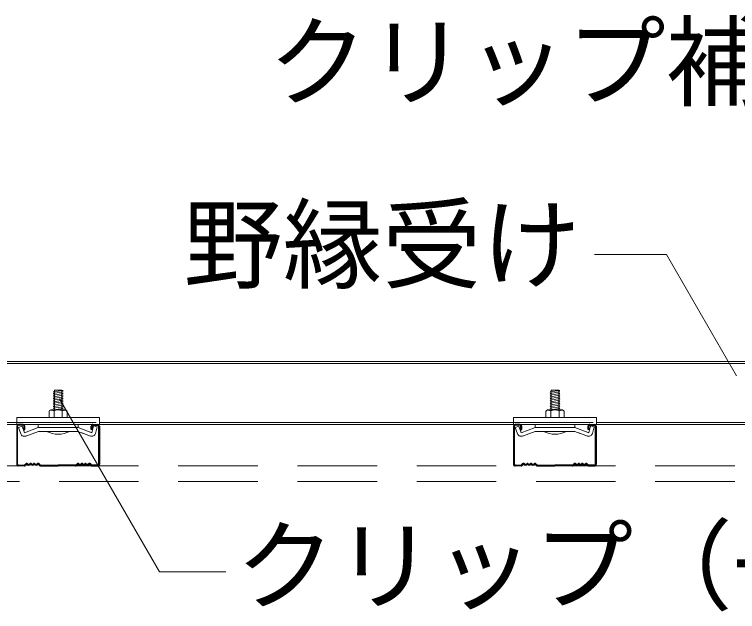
# Model space of a CAD drawing. Units: millimetres, scale not verified. Extents: x -7800 to 7800, y -5387 to 5300.
# Drawn here: x -6825.6 to -6389, y -2116.2 to -1755.4 of the extents above; entities that cross this region are included whole.
import ezdxf
from ezdxf.enums import TextEntityAlignment as Align

# ---------------------------------------------------------------- set-up
doc = ezdxf.new("R2010")
doc.units = ezdxf.units.MM
doc.header["$LTSCALE"] = 40
doc.linetypes.add('DASHED1', pattern=[1.8, 1.2, -0.6])
for name, color, linetype, lineweight in [('7-2_野縁受け', 3, 'Continuous', 18), ('7-3_野縁', 2, 'Continuous', 25), ('7-6_文字・矢印', 7, 'Continuous', 18), ('7-A_クリップ', 7, 'Continuous', 18), ('7-D_パネル', 4, 'Continuous', 9)]:
    doc.layers.add(name, color=color, linetype=linetype, lineweight=lineweight)
doc.styles.add('ＭＳ ゴシック', font='')
doc.styles.get('ＭＳ ゴシック').set_extended_font_data('MS Gothic')

msp = doc.modelspace()

# ---------------------------------------------------------------- linework, layer by layer
at = {"layer": '7-2_野縁受け'}
for p, q in [((-6941.9, -1965.19), (-6071.9, -1965.19)), ((-6941.9, -1966.39), (-6071.9, -1966.39)), ((-6941.9, -2001.99), (-6824.22, -2001.99)), ((-6941.9, -2003.19), (-6824.22, -2003.19)), ((-6774.25, -2001.99), (-6524.22, -2001.99)), ((-6774.25, -2003.19), (-6524.22, -2003.19)), ((-6474.22, -2001.99), (-6225.86, -2001.99)), ((-6474.22, -2003.19), (-6225.86, -2003.19))]:
    msp.add_line(p, q, dxfattribs=at)
at = {"layer": '7-2_野縁受け', "linetype": 'DASHED1'}
for p, q in [((-6824.22, -2001.99), (-6774.25, -2001.99)), ((-6824.22, -2003.19), (-6774.25, -2003.19)), ((-6524.22, -2001.99), (-6474.25, -2001.99)), ((-6524.22, -2003.19), (-6474.25, -2003.19))]:
    msp.add_line(p, q, dxfattribs=at)
at = {"layer": '7-3_野縁'}
for p, q in [((-6820.26, -2003.19), (-6823.26, -2003.19)), ((-6820.26, -2003.69), (-6823.26, -2003.69)), ((-6778.25, -2003.19), (-6775.25, -2003.19)), ((-6778.25, -2003.69), (-6775.25, -2003.69)), ((-6520.26, -2003.19), (-6523.26, -2003.19)), ((-6520.26, -2003.69), (-6523.26, -2003.69)), ((-6478.25, -2003.19), (-6475.25, -2003.19)), ((-6478.25, -2003.69), (-6475.25, -2003.69)), ((-6824.26, -2004.19), (-6824.25, -2027.14)), ((-6823.75, -2027.17), (-6823.76, -2004.19)), ((-6819.76, -2006.19), (-6819.76, -2004.19)), ((-6819.76, -2006.19), (-6819.26, -2006.19)), ((-6819.26, -2006.19), (-6819.26, -2004.19)), ((-6779.25, -2006.19), (-6779.25, -2004.19)), ((-6778.75, -2006.19), (-6779.25, -2006.19)), ((-6778.75, -2006.19), (-6778.75, -2004.19)), ((-6774.75, -2027.17), (-6774.75, -2004.19)), ((-6774.25, -2004.19), (-6774.25, -2027.14)), ((-6524.26, -2004.19), (-6524.25, -2027.14)), ((-6523.75, -2027.17), (-6523.76, -2004.19)), ((-6519.76, -2006.19), (-6519.76, -2004.19)), ((-6519.76, -2006.19), (-6519.26, -2006.19)), ((-6519.26, -2006.19), (-6519.26, -2004.19)), ((-6479.25, -2006.19), (-6479.25, -2004.19)), ((-6478.75, -2006.19), (-6479.25, -2006.19)), ((-6478.75, -2006.19), (-6478.75, -2004.19)), ((-6474.75, -2027.17), (-6474.75, -2004.19)), ((-6474.25, -2004.19), (-6474.25, -2027.14)), ((-6823.26, -2027.69), (-6819.67, -2027.69)), ((-6823.26, -2027.69), (-6819.67, -2027.69)), ((-6819.67, -2028.19), (-6823.26, -2028.19)), ((-6819.67, -2028.19), (-6823.26, -2028.19)), ((-6819.32, -2027.54), (-6818.61, -2026.83)), ((-6818.61, -2026.83), (-6819.32, -2027.54)), ((-6818.26, -2027.19), (-6818.96, -2027.89)), ((-6818.26, -2027.19), (-6818.96, -2027.89)), ((-6811.26, -2027.19), (-6810.55, -2027.89)), ((-6810.9, -2026.83), (-6810.19, -2027.54)), ((-6809.84, -2027.69), (-6799.25, -2027.69)), ((-6809.84, -2028.19), (-6799.25, -2028.19)), ((-6788.67, -2027.69), (-6799.25, -2027.69)), ((-6788.67, -2028.19), (-6799.25, -2028.19)), ((-6787.61, -2026.83), (-6788.31, -2027.54)), ((-6787.25, -2027.19), (-6787.96, -2027.89)), ((-6780.25, -2027.19), (-6779.55, -2027.89)), ((-6780.25, -2027.19), (-6779.55, -2027.89)), ((-6779.19, -2027.54), (-6779.9, -2026.83)), ((-6779.9, -2026.83), (-6779.19, -2027.54)), ((-6775.25, -2027.69), (-6778.84, -2027.69)), ((-6775.25, -2027.69), (-6778.84, -2027.69)), ((-6778.84, -2028.19), (-6775.25, -2028.19)), ((-6778.84, -2028.19), (-6775.25, -2028.19)), ((-6523.26, -2027.69), (-6519.67, -2027.69)), ((-6523.26, -2027.69), (-6519.67, -2027.69)), ((-6519.67, -2028.19), (-6523.26, -2028.19)), ((-6519.67, -2028.19), (-6523.26, -2028.19)), ((-6519.32, -2027.54), (-6518.61, -2026.83)), ((-6518.61, -2026.83), (-6519.32, -2027.54)), ((-6518.26, -2027.19), (-6518.96, -2027.89)), ((-6518.26, -2027.19), (-6518.96, -2027.89)), ((-6511.26, -2027.19), (-6510.55, -2027.89)), ((-6510.9, -2026.83), (-6510.19, -2027.54)), ((-6509.84, -2027.69), (-6499.25, -2027.69)), ((-6509.84, -2028.19), (-6499.25, -2028.19)), ((-6488.67, -2027.69), (-6499.25, -2027.69)), ((-6488.67, -2028.19), (-6499.25, -2028.19)), ((-6487.61, -2026.83), (-6488.31, -2027.54)), ((-6487.25, -2027.19), (-6487.96, -2027.89)), ((-6480.25, -2027.19), (-6479.55, -2027.89)), ((-6480.25, -2027.19), (-6479.55, -2027.89)), ((-6479.19, -2027.54), (-6479.9, -2026.83)), ((-6479.9, -2026.83), (-6479.19, -2027.54)), ((-6475.25, -2027.69), (-6478.84, -2027.69)), ((-6475.25, -2027.69), (-6478.84, -2027.69)), ((-6478.84, -2028.19), (-6475.25, -2028.19)), ((-6478.84, -2028.19), (-6475.25, -2028.19))]:
    msp.add_line(p, q, dxfattribs=at)
for centre, radius, start, end in [((-6823.26, -2004.19), 1, 90.003, 180.003), ((-6823.26, -2004.19), 0.5, 90.003, 180.003), ((-6820.26, -2004.19), 1, 0.003, 90.003), ((-6820.26, -2004.19), 0.5, 0.003, 90.003), ((-6778.25, -2004.19), 1, 89.997, 179.997), ((-6778.25, -2004.19), 0.5, 89.997, 179.997), ((-6775.25, -2004.19), 1, 359.997, 89.997), ((-6775.25, -2004.19), 0.5, 359.997, 89.997), ((-6523.26, -2004.19), 1, 90.003, 180.003), ((-6523.26, -2004.19), 0.5, 90.003, 180.003), ((-6520.26, -2004.19), 1, 0.003, 90.003), ((-6520.26, -2004.19), 0.5, 0.003, 90.003), ((-6478.25, -2004.19), 1, 89.997, 179.997), ((-6478.25, -2004.19), 0.5, 89.997, 179.997), ((-6475.25, -2004.19), 1, 359.997, 89.997), ((-6475.25, -2004.19), 0.5, 359.997, 89.997), ((-6823.26, -2027.19), 1, 177.476, 270), ((-6823.26, -2027.19), 1, 177.476, 270), ((-6823.26, -2027.19), 0.5, 177.476, 270), ((-6823.26, -2027.19), 0.5, 177.476, 270), ((-6819.67, -2027.19), 0.5, 270, 315), ((-6819.67, -2027.19), 0.5, 270, 315), ((-6819.67, -2027.19), 1, 270, 315), ((-6819.67, -2027.19), 1, 270, 315), ((-6818.26, -2027.19), 0.5, 46.3972, 135), ((-6817.01, -2025.87), 1.81, 226.3972, 313.6028), ((-6817.01, -2025.87), 1.31, 226.3972, 313.6028), ((-6815.76, -2027.19), 0.5, 36.8699, 133.6028), ((-6814.76, -2026.44), 1.25, 216.8699, 323.1301), ((-6814.76, -2026.44), 0.75, 216.8699, 323.1301), ((-6813.76, -2027.19), 0.5, 36.8699, 143.1301), ((-6813.76, -2027.19), 0.5, 46.3972, 143.1301), ((-6812.51, -2025.87), 1.81, 226.3972, 313.6028), ((-6812.51, -2025.87), 1.31, 226.3972, 313.6028), ((-6811.26, -2027.19), 0.5, 45, 133.6028), ((-6809.84, -2027.19), 1, 225, 270), ((-6809.84, -2027.19), 0.5, 225, 270), ((-6788.67, -2027.19), 0.5, 270, 315), ((-6788.67, -2027.19), 1, 270, 315), ((-6787.25, -2027.19), 0.5, 46.3972, 135), ((-6786, -2025.87), 1.81, 226.3972, 313.6028), ((-6786, -2025.87), 1.31, 226.3972, 313.6028), ((-6784.75, -2027.19), 0.5, 36.8699, 143.1301), ((-6784.75, -2027.19), 0.5, 36.8699, 133.6028), ((-6783.75, -2026.44), 1.25, 216.8699, 323.1301), ((-6783.75, -2026.44), 0.75, 216.8699, 323.1301), ((-6782.75, -2027.19), 0.5, 46.3972, 143.1301), ((-6781.5, -2025.87), 1.81, 226.3972, 313.6028), ((-6781.5, -2025.87), 1.31, 226.3972, 313.6028), ((-6780.25, -2027.19), 0.5, 45, 133.6028), ((-6778.84, -2027.19), 1, 225, 270), ((-6778.84, -2027.19), 1, 225, 270), ((-6778.84, -2027.19), 0.5, 225, 270), ((-6778.84, -2027.19), 0.5, 225, 270), ((-6775.25, -2027.19), 1, 270, 2.524), ((-6775.25, -2027.19), 1, 270, 2.524), ((-6775.25, -2027.19), 0.5, 270, 2.524), ((-6775.25, -2027.19), 0.5, 270, 2.524), ((-6523.26, -2027.19), 1, 177.476, 270), ((-6523.26, -2027.19), 1, 177.476, 270), ((-6523.26, -2027.19), 0.5, 177.476, 270), ((-6523.26, -2027.19), 0.5, 177.476, 270), ((-6519.67, -2027.19), 0.5, 270, 315), ((-6519.67, -2027.19), 0.5, 270, 315), ((-6519.67, -2027.19), 1, 270, 315), ((-6519.67, -2027.19), 1, 270, 315), ((-6518.26, -2027.19), 0.5, 46.3972, 135), ((-6517.01, -2025.87), 1.81, 226.3972, 313.6028), ((-6517.01, -2025.87), 1.31, 226.3972, 313.6028), ((-6515.76, -2027.19), 0.5, 36.8699, 133.6028), ((-6514.76, -2026.44), 1.25, 216.8699, 323.1301), ((-6514.76, -2026.44), 0.75, 216.8699, 323.1301), ((-6513.76, -2027.19), 0.5, 36.8699, 143.1301), ((-6513.76, -2027.19), 0.5, 46.3972, 143.1301), ((-6512.51, -2025.87), 1.81, 226.3972, 313.6028), ((-6512.51, -2025.87), 1.31, 226.3972, 313.6028), ((-6511.26, -2027.19), 0.5, 45, 133.6028), ((-6509.84, -2027.19), 1, 225, 270), ((-6509.84, -2027.19), 0.5, 225, 270), ((-6488.67, -2027.19), 0.5, 270, 315), ((-6488.67, -2027.19), 1, 270, 315), ((-6487.25, -2027.19), 0.5, 46.3972, 135), ((-6486, -2025.87), 1.81, 226.3972, 313.6028), ((-6486, -2025.87), 1.31, 226.3972, 313.6028), ((-6484.75, -2027.19), 0.5, 36.8699, 143.1301), ((-6484.75, -2027.19), 0.5, 36.8699, 133.6028), ((-6483.75, -2026.44), 1.25, 216.8699, 323.1301), ((-6483.75, -2026.44), 0.75, 216.8699, 323.1301), ((-6482.75, -2027.19), 0.5, 46.3972, 143.1301), ((-6481.5, -2025.87), 1.81, 226.3972, 313.6028), ((-6481.5, -2025.87), 1.31, 226.3972, 313.6028), ((-6480.25, -2027.19), 0.5, 45, 133.6028), ((-6478.84, -2027.19), 1, 225, 270), ((-6478.84, -2027.19), 1, 225, 270), ((-6478.84, -2027.19), 0.5, 225, 270), ((-6478.84, -2027.19), 0.5, 225, 270), ((-6475.25, -2027.19), 1, 270, 2.524), ((-6475.25, -2027.19), 1, 270, 2.524), ((-6475.25, -2027.19), 0.5, 270, 2.524), ((-6475.25, -2027.19), 0.5, 270, 2.524)]:
    msp.add_arc(centre, radius, start, end, dxfattribs=at)
at = {"layer": '7-6_文字・矢印'}
for p in [(-6475.36, -1900.55), (-6389.66, -1973.78)]:
    msp.add_line(p, (-6431.94, -1900.55), dxfattribs=at)
msp.add_lwpolyline([(-6798.35, -1987.72), (-6738.01, -2092.23), (-6698.06, -2092.23)], dxfattribs=at)
at = {"layer": '7-A_クリップ'}
for p, q in [((-6796.22, -1982.55), (-6802.22, -1983.4)), ((-6802.22, -1983.4), (-6801.47, -1983.79)), ((-6796.22, -1983.55), (-6802.22, -1984.4)), ((-6802.22, -1984.4), (-6801.47, -1984.79)), ((-6801.47, -1994.41), (-6801.47, -1982.4)), ((-6801.47, -1982.4), (-6796.97, -1982.4)), ((-6796.22, -1982.55), (-6796.97, -1982.4)), ((-6796.97, -1994.41), (-6796.97, -1982.43)), ((-6796.22, -1983.55), (-6796.97, -1983.16)), ((-6796.22, -1984.55), (-6796.97, -1984.16)), ((-6796.22, -1985.55), (-6796.97, -1985.16)), ((-6796.22, -1986.55), (-6796.97, -1986.16)), ((-6496.22, -1982.55), (-6502.22, -1983.4)), ((-6502.22, -1983.4), (-6501.47, -1983.79)), ((-6496.22, -1983.55), (-6502.22, -1984.4)), ((-6502.22, -1984.4), (-6501.47, -1984.79)), ((-6501.47, -1994.41), (-6501.47, -1982.4)), ((-6501.47, -1982.4), (-6496.97, -1982.4)), ((-6496.22, -1982.55), (-6496.97, -1982.4)), ((-6496.97, -1994.41), (-6496.97, -1982.43)), ((-6496.22, -1983.55), (-6496.97, -1983.16)), ((-6496.22, -1984.55), (-6496.97, -1984.16)), ((-6496.22, -1985.55), (-6496.97, -1985.16)), ((-6496.22, -1986.55), (-6496.97, -1986.16)), ((-6796.22, -1987.55), (-6796.97, -1987.16)), ((-6796.22, -1988.55), (-6796.97, -1988.16)), ((-6796.22, -1989.55), (-6796.97, -1989.16)), ((-6796.22, -1990.55), (-6796.97, -1990.16)), ((-6496.22, -1987.55), (-6496.97, -1987.16)), ((-6496.22, -1988.55), (-6496.97, -1988.16)), ((-6496.22, -1989.55), (-6496.97, -1989.16)), ((-6496.22, -1990.55), (-6496.97, -1990.16)), ((-6804.06, -1994.57), (-6804.53, -1994.81)), ((-6804.06, -1994.57), (-6804.53, -1994.81)), ((-6803.72, -1994.41), (-6794.72, -1994.41)), ((-6803.37, -1994.5), (-6801.72, -1994.91)), ((-6803.37, -1994.5), (-6801.72, -1994.91)), ((-6796.22, -1993.55), (-6802.3, -1994.41)), ((-6796.22, -1992.55), (-6802.22, -1993.4)), ((-6802.22, -1993.4), (-6801.47, -1993.79)), ((-6801.72, -1994.91), (-6801.72, -1994.92)), ((-6801.72, -1994.92), (-6801.72, -1998.91)), ((-6797, -1994.8), (-6796.72, -1994.9)), ((-6796.22, -1991.55), (-6796.97, -1991.16)), ((-6796.22, -1992.55), (-6796.97, -1992.16)), ((-6796.22, -1993.55), (-6796.97, -1993.16)), ((-6795.08, -1994.49), (-6796.72, -1994.9)), ((-6795.08, -1994.49), (-6796.72, -1994.9)), ((-6794.4, -1994.57), (-6793.93, -1994.8)), ((-6794.4, -1994.57), (-6793.93, -1994.8)), ((-6504.06, -1994.57), (-6504.53, -1994.81)), ((-6504.06, -1994.57), (-6504.53, -1994.81)), ((-6503.72, -1994.41), (-6494.72, -1994.41)), ((-6503.37, -1994.5), (-6501.72, -1994.91)), ((-6503.37, -1994.5), (-6501.72, -1994.91)), ((-6496.22, -1993.55), (-6502.3, -1994.41)), ((-6496.22, -1992.55), (-6502.22, -1993.4)), ((-6502.22, -1993.4), (-6501.47, -1993.79)), ((-6501.72, -1994.91), (-6501.72, -1994.92)), ((-6501.72, -1994.92), (-6501.72, -1998.91)), ((-6497, -1994.8), (-6496.72, -1994.9)), ((-6496.22, -1991.55), (-6496.97, -1991.16)), ((-6496.22, -1992.55), (-6496.97, -1992.16)), ((-6496.22, -1993.55), (-6496.97, -1993.16)), ((-6495.08, -1994.49), (-6496.72, -1994.9)), ((-6495.08, -1994.49), (-6496.72, -1994.9)), ((-6494.4, -1994.57), (-6493.93, -1994.8)), ((-6494.4, -1994.57), (-6493.93, -1994.8)), ((-6824.22, -1998.91), (-6774.22, -1998.91)), ((-6824.22, -1998.91), (-6824.22, -2003.21)), ((-6804.72, -1995.41), (-6804.72, -1998.91)), ((-6804.72, -1998.91), (-6793.72, -1998.91)), ((-6793.72, -1995.41), (-6793.72, -1998.91)), ((-6524.22, -1998.91), (-6474.22, -1998.91)), ((-6524.22, -1998.91), (-6524.22, -2003.21)), ((-6504.72, -1995.41), (-6504.72, -1998.91)), ((-6504.72, -1998.91), (-6493.72, -1998.91)), ((-6493.72, -1995.41), (-6493.72, -1998.91)), ((-6824.22, -2003.21), (-6774.22, -2003.21)), ((-6811.22, -2003.21), (-6811.22, -2005.1)), ((-6787.22, -2003.21), (-6787.22, -2005.1)), ((-6524.22, -2003.21), (-6474.22, -2003.21)), ((-6511.22, -2003.21), (-6511.22, -2005.1)), ((-6487.22, -2003.21), (-6487.22, -2005.1)), ((-6821.02, -2004.2), (-6823.18, -2004.98)), ((-6821.98, -2008.27), (-6823.18, -2004.98)), ((-6821.78, -2008.83), (-6823.18, -2004.98)), ((-6819.58, -2008.14), (-6821.02, -2004.2)), ((-6811.22, -2005.1), (-6819.58, -2008.14)), ((-6818.81, -2010.2), (-6811.12, -2007.4)), ((-6811.22, -2005.1), (-6799.22, -2005.1)), ((-6792.22, -2007.4), (-6806.22, -2007.4)), ((-6787.23, -2005.1), (-6799.22, -2005.1)), ((-6787.23, -2005.1), (-6799.22, -2005.1)), ((-6787.23, -2005.1), (-6799.22, -2005.1)), ((-6799.22, -2007.4), (-6790.08, -2007.4)), ((-6799.22, -2007.4), (-6789.49, -2007.4)), ((-6799.22, -2007.4), (-6788.01, -2007.4)), ((-6789.74, -2007.4), (-6788.01, -2007.4)), ((-6789.25, -2007.4), (-6787.33, -2007.4)), ((-6784.09, -2008.58), (-6787.33, -2007.4)), ((-6787.23, -2005.1), (-6779.83, -2007.79)), ((-6779.64, -2010.2), (-6784.83, -2008.31)), ((-6780.12, -2007.68), (-6778.87, -2008.14)), ((-6776.62, -2008.63), (-6775.56, -2004.68)), ((-6521.02, -2004.2), (-6523.18, -2004.98)), ((-6521.98, -2008.27), (-6523.18, -2004.98)), ((-6521.78, -2008.83), (-6523.18, -2004.98)), ((-6519.58, -2008.14), (-6521.02, -2004.2)), ((-6511.22, -2005.1), (-6519.58, -2008.14)), ((-6518.81, -2010.2), (-6511.12, -2007.4)), ((-6511.22, -2005.1), (-6499.22, -2005.1)), ((-6492.22, -2007.4), (-6506.22, -2007.4)), ((-6487.23, -2005.1), (-6499.22, -2005.1)), ((-6487.23, -2005.1), (-6499.22, -2005.1)), ((-6487.23, -2005.1), (-6499.22, -2005.1)), ((-6499.22, -2007.4), (-6490.08, -2007.4)), ((-6499.22, -2007.4), (-6489.49, -2007.4)), ((-6499.22, -2007.4), (-6488.01, -2007.4)), ((-6489.74, -2007.4), (-6488.01, -2007.4)), ((-6489.25, -2007.4), (-6487.33, -2007.4)), ((-6484.09, -2008.58), (-6487.33, -2007.4)), ((-6487.23, -2005.1), (-6479.83, -2007.79)), ((-6479.64, -2010.2), (-6484.83, -2008.31)), ((-6480.12, -2007.68), (-6478.87, -2008.14)), ((-6476.62, -2008.63), (-6475.56, -2004.68))]:
    msp.add_line(p, q, dxfattribs=at)
for points in [[(-6796.22, -1984.55), (-6802.22, -1985.4), (-6801.47, -1985.79)], [(-6796.22, -1985.55), (-6802.22, -1986.4), (-6801.47, -1986.79)], [(-6796.22, -1986.55), (-6802.22, -1987.4), (-6801.47, -1987.79)], [(-6496.22, -1984.55), (-6502.22, -1985.4), (-6501.47, -1985.79)], [(-6496.22, -1985.55), (-6502.22, -1986.4), (-6501.47, -1986.79)], [(-6496.22, -1986.55), (-6502.22, -1987.4), (-6501.47, -1987.79)], [(-6796.22, -1987.55), (-6802.22, -1988.4), (-6801.47, -1988.79)], [(-6796.22, -1988.55), (-6802.22, -1989.4), (-6801.47, -1989.79)], [(-6796.22, -1989.55), (-6802.22, -1990.4), (-6801.47, -1990.79)], [(-6796.22, -1990.55), (-6802.22, -1991.4), (-6801.47, -1991.79)], [(-6496.22, -1987.55), (-6502.22, -1988.4), (-6501.47, -1988.79)], [(-6496.22, -1988.55), (-6502.22, -1989.4), (-6501.47, -1989.79)], [(-6496.22, -1989.55), (-6502.22, -1990.4), (-6501.47, -1990.79)], [(-6496.22, -1990.55), (-6502.22, -1991.4), (-6501.47, -1991.79)], [(-6796.22, -1991.55), (-6802.22, -1992.4), (-6801.47, -1992.79)], [(-6797, -1994.8), (-6796.72, -1994.9), (-6796.72, -1998.91)], [(-6496.22, -1991.55), (-6502.22, -1992.4), (-6501.47, -1992.79)], [(-6497, -1994.8), (-6496.72, -1994.9), (-6496.72, -1998.91)], [(-6774.22, -1998.91), (-6774.22, -2003.21), (-6774.22, -1998.91)], [(-6474.22, -1998.91), (-6474.22, -2003.21), (-6474.22, -1998.91)], [(-6819.58, -2008.14), (-6821.02, -2004.2), (-6823.18, -2004.98)], [(-6799.22, -2007.4), (-6810.44, -2007.4), (-6811.12, -2007.4)], [(-6778.87, -2008.14), (-6777.78, -2004.09), (-6775.56, -2004.68)], [(-6519.58, -2008.14), (-6521.02, -2004.2), (-6523.18, -2004.98)], [(-6499.22, -2007.4), (-6510.44, -2007.4), (-6511.12, -2007.4)], [(-6478.87, -2008.14), (-6477.78, -2004.09), (-6475.56, -2004.68)]]:
    msp.add_lwpolyline(points, dxfattribs=at)
for centre, radius, start, end in [((-6803.72, -1995.41), 1, 90, 180), ((-6803.61, -1995.47), 1, 75.942, 116.6021), ((-6803.61, -1995.47), 1, 75.942, 116.6021), ((-6799.22, -2000.91), 6.5, 70.0181, 112.6198), ((-6799.22, -2000.91), 6.5, 70.0181, 112.6198), ((-6794.84, -1995.47), 1, 63.7347, 103.8602), ((-6794.84, -1995.47), 1, 63.7347, 103.8602), ((-6794.72, -1995.41), 1, 0, 90), ((-6503.72, -1995.41), 1, 90, 180), ((-6503.61, -1995.47), 1, 75.942, 116.6021), ((-6503.61, -1995.47), 1, 75.942, 116.6021), ((-6499.22, -2000.91), 6.5, 70.0181, 112.6198), ((-6499.22, -2000.91), 6.5, 70.0181, 112.6198), ((-6494.84, -1995.47), 1, 63.7347, 103.8602), ((-6494.84, -1995.47), 1, 63.7347, 103.8602), ((-6494.72, -1995.41), 1, 0, 90), ((-6799.22, -1993.4), 15.65, 243.4349, 296.565), ((-6499.22, -1993.4), 15.65, 243.4349, 296.565), ((-6819.62, -2008.04), 2.3, 200, 300), ((-6778.84, -2008.04), 2.3, 245, 345), ((-6519.62, -2008.04), 2.3, 200, 300), ((-6478.84, -2008.04), 2.3, 245, 345)]:
    msp.add_arc(centre, radius, start, end, dxfattribs=at)
at = {"layer": '7-D_パネル', "linetype": 'DASHED1'}
for p, q in [((-4950.65, -2028.19), (-7246.55, -2028.19)), ((-4950.65, -2037.69), (-7246.55, -2037.69))]:
    msp.add_line(p, q, dxfattribs=at)

# ---------------------------------------------------------------- texts
at = {"layer": '7-6_文字・矢印', "style": 'ＭＳ ゴシック'}
for s, p in [('クリップ補強ピース', (-6672.41, -1819.2)), ('野縁受け', (-6723.59, -1929.59)), ('クリップ（一般部）', (-6692.03, -2123.65))]:
    msp.add_text(s, height=43.99, dxfattribs=at).set_placement(p, align=Align.BOTTOM_LEFT)

doc.saveas('drawing.dxf')
